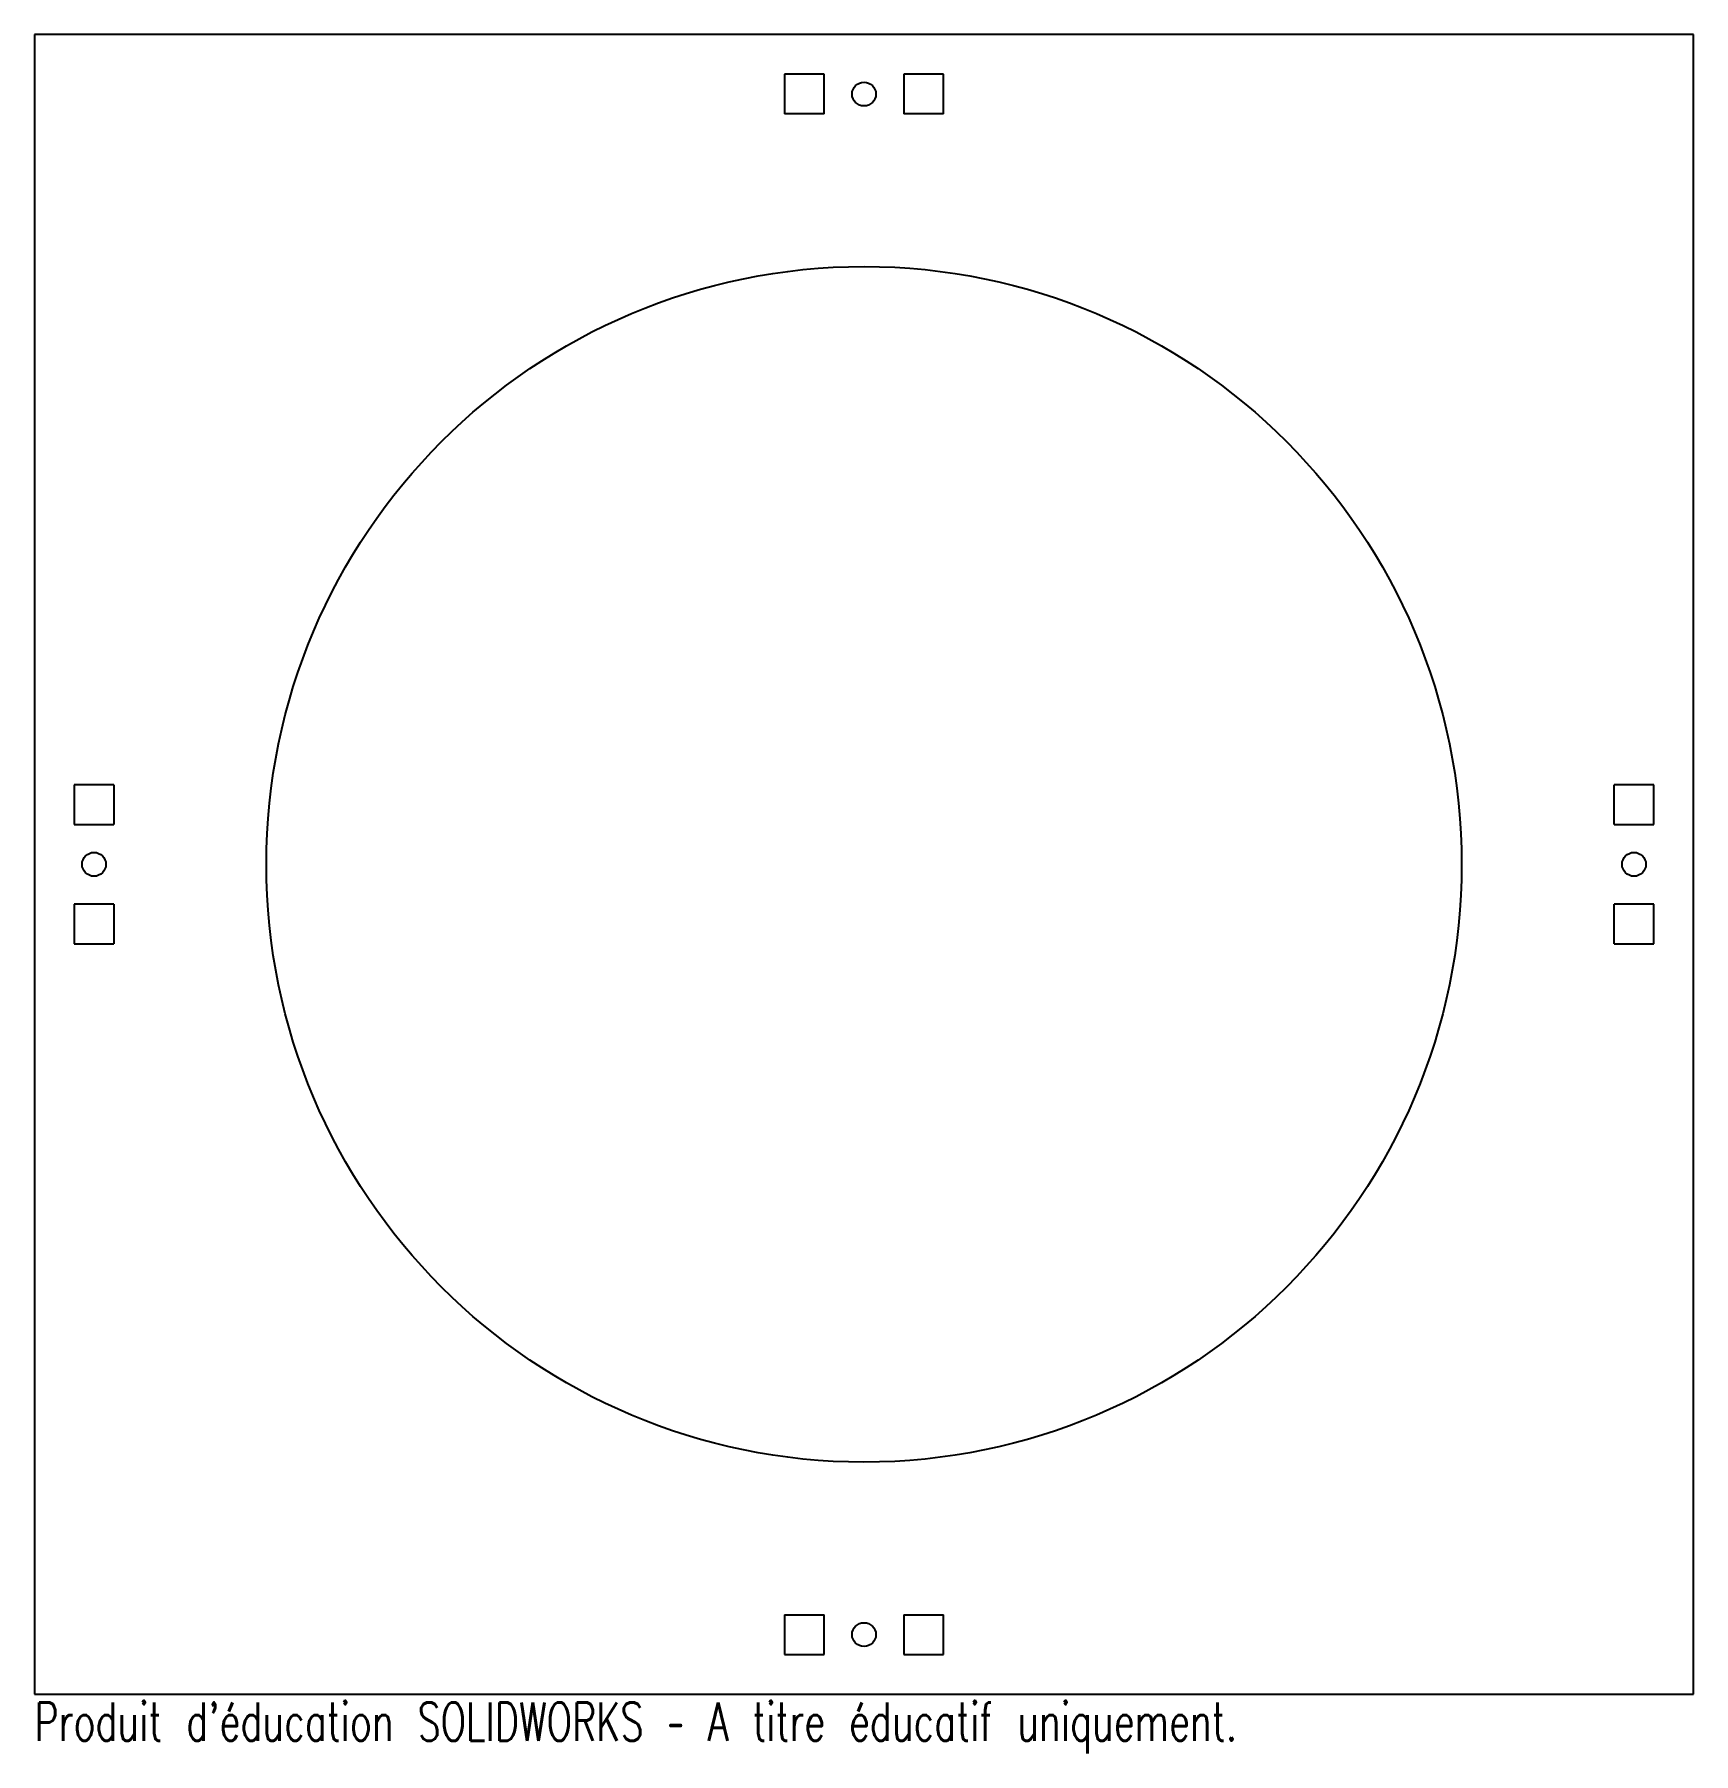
# Model space of a CAD drawing. Header units: millimetres. Extents: x -104 to 104, y -112 to 104.
import ezdxf

# ---------------------------------------------------------------- set-up
doc = ezdxf.new("R2010")
doc.units = ezdxf.units.MM
doc.styles.add('SLDTEXTSTYLE0', font='TXT', dxfattribs={"width": 0.7, "bigfont": 'bigfont'})

msp = doc.modelspace()

# ---------------------------------------------------------------- linework, layer by layer
at = {"color": 7, "linetype": 'Continuous', "lineweight": 25}
for p, q in [((-104.4, 104.4), (-104.4, -104.4)), ((104.4, 104.4), (-104.4, 104.4)), ((104.4, -104.4), (104.4, 104.4)), ((-10, 99.4), (-10, 94.4)), ((-5, 99.4), (-10, 99.4)), ((-5, 94.4), (-5, 99.4)), ((5, 99.4), (5, 94.4)), ((10, 99.4), (5, 99.4)), ((10, 94.4), (10, 99.4)), ((-5, 94.4), (-10, 94.4)), ((10, 94.4), (5, 94.4)), ((-94.4, 10), (-99.4, 10)), ((-99.4, 10), (-99.4, 5)), ((-94.4, 10), (-94.4, 5)), ((94.4, 5), (94.4, 10)), ((99.4, 10), (94.4, 10)), ((99.4, 5), (99.4, 10)), ((-99.4, 5), (-94.4, 5)), ((94.4, 5), (99.4, 5)), ((-94.4, -5), (-99.4, -5)), ((-99.4, -5), (-99.4, -10)), ((-94.4, -5), (-94.4, -10)), ((94.4, -10), (94.4, -5)), ((99.4, -5), (94.4, -5)), ((99.4, -10), (99.4, -5)), ((-99.4, -10), (-94.4, -10)), ((94.4, -10), (99.4, -10)), ((-10, -94.4), (-10, -99.4)), ((-10, -94.4), (-5, -94.4)), ((-5, -99.4), (-5, -94.4)), ((5, -94.4), (5, -99.4)), ((5, -94.4), (10, -94.4)), ((10, -99.4), (10, -94.4)), ((-10, -99.4), (-5, -99.4)), ((5, -99.4), (10, -99.4)), ((-104.4, -104.4), (104.4, -104.4))]:
    msp.add_line(p, q, dxfattribs=at)
for centre, radius in [((0, 96.9), 1.5), ((0, 0), 75.2), ((-96.9, 0), 1.5), ((96.9, 0), 1.5), ((0, -96.9), 1.5)]:
    msp.add_circle(centre, radius, dxfattribs=at)

# ---------------------------------------------------------------- texts
at = {"color": 7, "linetype": 'Continuous', "insert": (-104.4, -105.42), "char_height": 4.8336, "attachment_point": 1, "style": 'SLDTEXTSTYLE0'}
msp.add_mtext("Produit d'éducation SOLIDWORKS – A titre éducatif uniquement.", dxfattribs=at)

doc.saveas('drawing.dxf')
